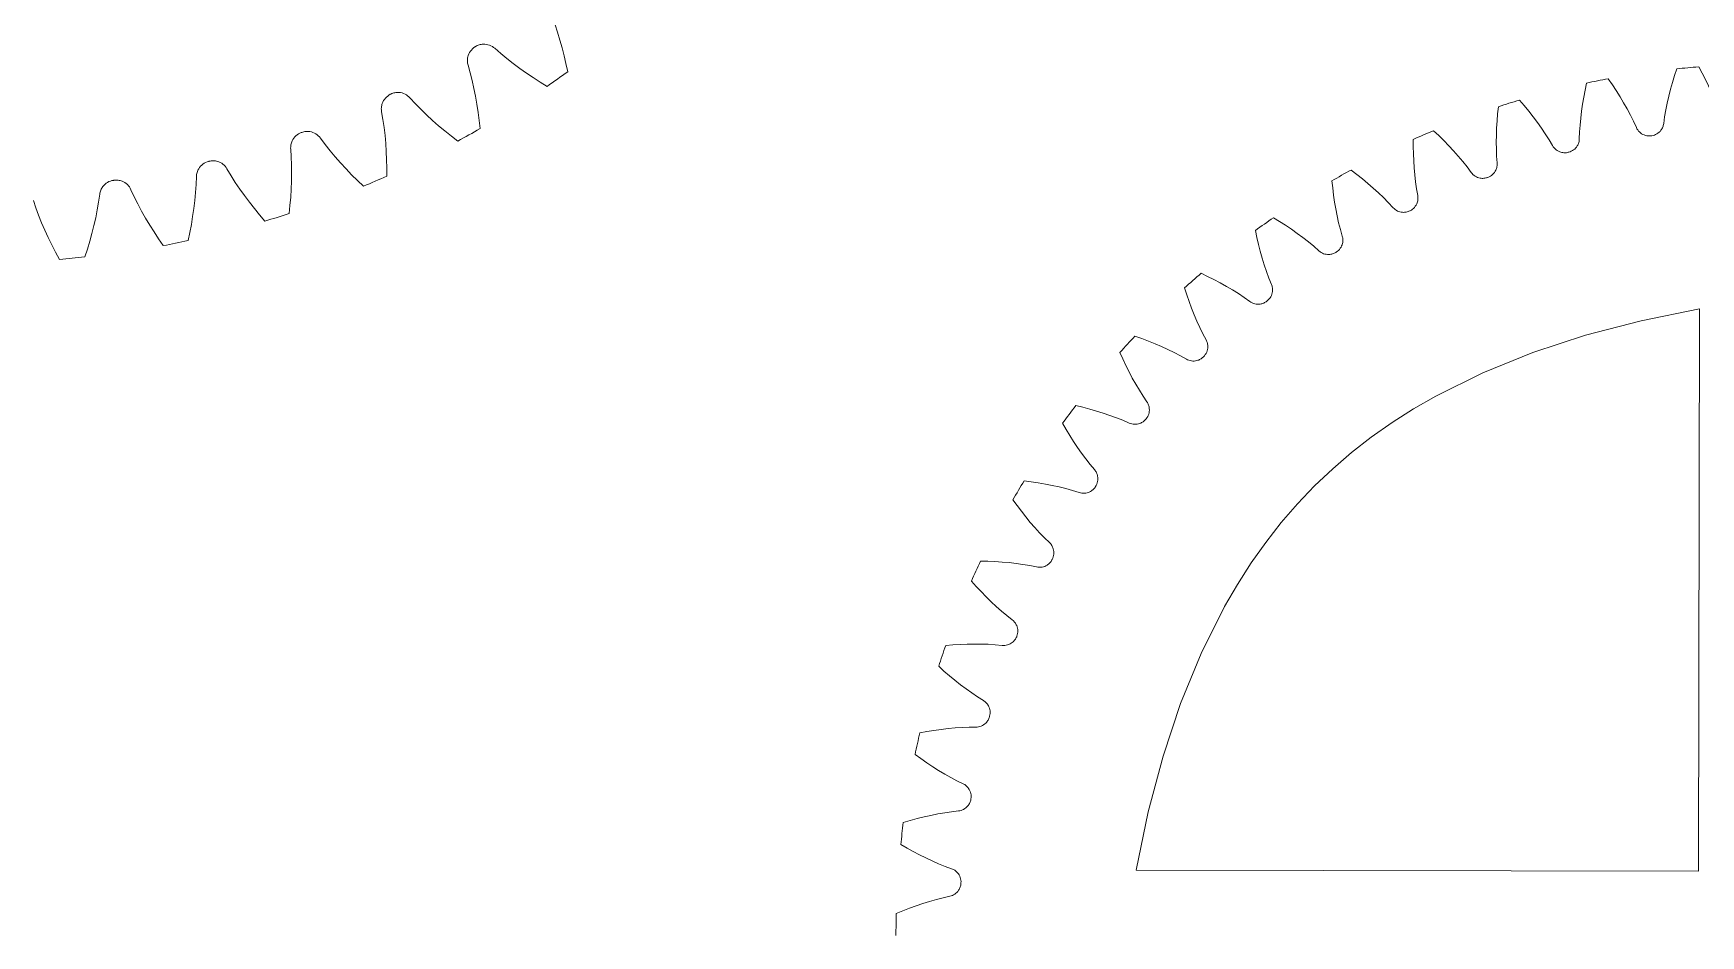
# Model space of a CAD drawing. Extents: x -181 to 448, y -465 to -8.
# Drawn here: x 133.4 to 323.8, y -336.9 to -233.9 of the extents above; entities that cross this region are included whole.
import ezdxf

# ---------------------------------------------------------------- set-up
doc = ezdxf.new("R2010")
doc.units = 0
doc.header["$MEASUREMENT"] = 0
doc.layers.add('Layer 1', color=7, linetype='Continuous')

# ---------------------------------------------------------------- blocks, each defined once
blk = doc.blocks.new('block 379')
at = {"layer": 'Layer 1', "color": 7, "lineweight": 9, "true_color": 0xffffff}
blk.add_open_spline([(136.44, -259.7), (137.4, -259.62), (138.36, -259.53), (139.31, -259.43)], degree=3, dxfattribs=at)
blk = doc.blocks.new('block 380')
at = {"layer": 'Layer 1', "color": 7, "lineweight": 9, "true_color": 0xffffff}
blk.add_open_spline([(148.27, -258.13), (149.22, -257.95), (150.16, -257.76), (151.11, -257.56)], degree=3, dxfattribs=at)
blk = doc.blocks.new('block 647')
at = {"layer": 'Layer 1', "color": 7, "lineweight": 9, "true_color": 0xffffff}
blk.add_lwpolyline([(133.45, -252.97), (133.73, -253.82), (134.05, -254.67), (134.39, -255.52), (134.76, -256.37), (135.15, -257.2), (135.56, -258.04), (135.99, -258.87), (136.44, -259.7)], dxfattribs=at)
blk = doc.blocks.new('block 648')
at = {"layer": 'Layer 1', "color": 7, "lineweight": 9, "true_color": 0xffffff}
blk.add_lwpolyline([(141.02, -252.27), (140.9, -253.16), (140.74, -254.06), (140.56, -254.95), (140.35, -255.85), (140.13, -256.75), (139.88, -257.64), (139.61, -258.54), (139.31, -259.43)], dxfattribs=at)
blk = doc.blocks.new('block 649')
at = {"layer": 'Layer 1', "color": 7, "lineweight": 9, "true_color": 0xffffff}
blk.add_open_spline([(142.59, -250.68), (142.35, -250.71), (142.12, -250.79), (141.91, -250.91), (141.71, -251.04), (141.53, -251.2), (141.38, -251.39), (141.29, -251.52), (141.21, -251.66), (141.15, -251.8), (141.09, -251.95), (141.04, -252.11), (141.02, -252.27)], degree=3, knots=[0, 0, 0, 0, 1, 1, 1, 2, 2, 2, 3, 3, 3, 4, 4, 4, 4], dxfattribs=at)
blk = doc.blocks.new('block 650')
at = {"layer": 'Layer 1', "color": 7, "lineweight": 9, "true_color": 0xffffff}
blk.add_open_spline([(142.59, -250.68), (142.61, -250.67), (142.63, -250.67), (142.65, -250.67)], degree=3, dxfattribs=at)
blk = doc.blocks.new('block 651')
at = {"layer": 'Layer 1', "color": 7, "lineweight": 9, "true_color": 0xffffff}
blk.add_open_spline([(144.59, -251.75), (144.5, -251.53), (144.36, -251.33), (144.19, -251.16), (144.01, -251), (143.81, -250.87), (143.59, -250.78), (143.44, -250.72), (143.28, -250.68), (143.12, -250.66), (142.96, -250.64), (142.8, -250.65), (142.65, -250.67)], degree=3, knots=[0, 0, 0, 0, 1, 1, 1, 2, 2, 2, 3, 3, 3, 4, 4, 4, 4], dxfattribs=at)
blk = doc.blocks.new('block 652')
at = {"layer": 'Layer 1', "color": 7, "lineweight": 9, "true_color": 0xffffff}
blk.add_lwpolyline([(144.59, -251.75), (144.97, -252.57), (145.38, -253.38), (145.8, -254.19), (146.26, -254.99), (146.73, -255.79), (147.22, -256.57), (147.74, -257.35), (148.27, -258.13)], dxfattribs=at)
blk = doc.blocks.new('block 653')
at = {"layer": 'Layer 1', "color": 7, "lineweight": 9, "true_color": 0xffffff}
blk.add_lwpolyline([(152.06, -250.26), (152.02, -251.16), (151.96, -252.07), (151.88, -252.98), (151.77, -253.89), (151.63, -254.81), (151.48, -255.73), (151.3, -256.64), (151.11, -257.56)], dxfattribs=at)
blk = doc.blocks.new('block 654')
at = {"layer": 'Layer 1', "color": 7, "lineweight": 9, "true_color": 0xffffff}
blk.add_open_spline([(153.45, -248.52), (153.21, -248.58), (152.99, -248.68), (152.8, -248.82), (152.61, -248.96), (152.45, -249.14), (152.32, -249.35), (152.24, -249.49), (152.18, -249.63), (152.13, -249.79), (152.09, -249.94), (152.06, -250.1), (152.06, -250.26)], degree=3, knots=[0, 0, 0, 0, 1, 1, 1, 2, 2, 2, 3, 3, 3, 4, 4, 4, 4], dxfattribs=at)
blk = doc.blocks.new('block 655')
at = {"layer": 'Layer 1', "color": 7, "lineweight": 9, "true_color": 0xffffff}
blk.add_open_spline([(153.45, -248.52), (153.46, -248.51), (153.48, -248.51), (153.5, -248.5)], degree=3, dxfattribs=at)
blk = doc.blocks.new('block 656')
at = {"layer": 'Layer 1', "color": 7, "lineweight": 9, "true_color": 0xffffff}
blk.add_open_spline([(155.55, -249.37), (155.44, -249.16), (155.28, -248.98), (155.09, -248.83), (154.9, -248.69), (154.68, -248.58), (154.45, -248.51), (154.3, -248.47), (154.14, -248.45), (153.98, -248.45), (153.82, -248.44), (153.66, -248.46), (153.5, -248.5)], degree=3, knots=[0, 0, 0, 0, 1, 1, 1, 2, 2, 2, 3, 3, 3, 4, 4, 4, 4], dxfattribs=at)
blk = doc.blocks.new('block 657')
at = {"layer": 'Layer 1', "color": 7, "lineweight": 9, "true_color": 0xffffff}
blk.add_lwpolyline([(155.55, -249.37), (156.02, -250.15), (156.5, -250.92), (157.01, -251.68), (157.55, -252.42), (158.1, -253.16), (158.68, -253.9), (159.27, -254.62), (159.88, -255.33)], dxfattribs=at)
blk = doc.blocks.new('block 658')
at = {"layer": 'Layer 1', "color": 7, "lineweight": 9, "true_color": 0xffffff}
blk.add_open_spline([(159.88, -255.33), (160.8, -255.06), (161.72, -254.77), (162.64, -254.48)], degree=3, dxfattribs=at)
blk = doc.blocks.new('block 659')
at = {"layer": 'Layer 1', "color": 7, "lineweight": 9, "true_color": 0xffffff}
blk.add_lwpolyline([(162.82, -247.11), (162.88, -248.01), (162.92, -248.92), (162.93, -249.84), (162.91, -250.76), (162.88, -251.68), (162.82, -252.61), (162.74, -253.54), (162.64, -254.48)], dxfattribs=at)
blk = doc.blocks.new('block 660')
at = {"layer": 'Layer 1', "color": 7, "lineweight": 9, "true_color": 0xffffff}
blk.add_open_spline([(164.02, -245.23), (163.79, -245.32), (163.59, -245.44), (163.41, -245.6), (163.24, -245.77), (163.09, -245.96), (162.99, -246.18), (162.92, -246.32), (162.87, -246.48), (162.85, -246.63), (162.82, -246.79), (162.81, -246.95), (162.82, -247.11)], degree=3, knots=[0, 0, 0, 0, 1, 1, 1, 2, 2, 2, 3, 3, 3, 4, 4, 4, 4], dxfattribs=at)
blk = doc.blocks.new('block 661')
at = {"layer": 'Layer 1', "color": 7, "lineweight": 9, "true_color": 0xffffff}
blk.add_open_spline([(164.02, -245.23), (164.04, -245.23), (164.06, -245.22), (164.08, -245.21)], degree=3, dxfattribs=at)
blk = doc.blocks.new('block 662')
at = {"layer": 'Layer 1', "color": 7, "lineweight": 9, "true_color": 0xffffff}
blk.add_open_spline([(166.21, -245.86), (166.07, -245.67), (165.89, -245.5), (165.69, -245.38), (165.48, -245.25), (165.26, -245.16), (165.02, -245.12), (164.86, -245.1), (164.7, -245.09), (164.54, -245.11), (164.38, -245.12), (164.23, -245.16), (164.08, -245.21)], degree=3, knots=[0, 0, 0, 0, 1, 1, 1, 2, 2, 2, 3, 3, 3, 4, 4, 4, 4], dxfattribs=at)
blk = doc.blocks.new('block 663')
at = {"layer": 'Layer 1', "color": 7, "lineweight": 9, "true_color": 0xffffff}
blk.add_lwpolyline([(166.21, -245.86), (166.75, -246.59), (167.31, -247.3), (167.9, -248), (168.51, -248.69), (169.14, -249.37), (169.78, -250.04), (170.45, -250.69), (171.13, -251.34)], dxfattribs=at)
blk = doc.blocks.new('block 664')
at = {"layer": 'Layer 1', "color": 7, "lineweight": 9, "true_color": 0xffffff}
blk.add_open_spline([(171.13, -251.34), (172.02, -250.97), (172.91, -250.59), (173.79, -250.2)], degree=3, dxfattribs=at)
blk = doc.blocks.new('block 665')
at = {"layer": 'Layer 1', "color": 7, "lineweight": 9, "true_color": 0xffffff}
blk.add_lwpolyline([(173.2, -242.86), (173.35, -243.75), (173.48, -244.65), (173.59, -245.56), (173.67, -246.47), (173.73, -247.39), (173.77, -248.32), (173.79, -249.26), (173.79, -250.2)], dxfattribs=at)
blk = doc.blocks.new('block 666')
at = {"layer": 'Layer 1', "color": 7, "lineweight": 9, "true_color": 0xffffff}
blk.add_open_spline([(174.19, -240.86), (173.98, -240.97), (173.79, -241.12), (173.63, -241.3), (173.47, -241.47), (173.35, -241.68), (173.27, -241.91), (173.22, -242.06), (173.18, -242.22), (173.17, -242.38), (173.16, -242.54), (173.17, -242.7), (173.2, -242.86)], degree=3, knots=[0, 0, 0, 0, 1, 1, 1, 2, 2, 2, 3, 3, 3, 4, 4, 4, 4], dxfattribs=at)
blk = doc.blocks.new('block 667')
at = {"layer": 'Layer 1', "color": 7, "lineweight": 9, "true_color": 0xffffff}
blk.add_open_spline([(174.19, -240.86), (174.21, -240.85), (174.23, -240.84), (174.25, -240.84)], degree=3, dxfattribs=at)
blk = doc.blocks.new('block 668')
at = {"layer": 'Layer 1', "color": 7, "lineweight": 9, "true_color": 0xffffff}
blk.add_open_spline([(176.43, -241.26), (176.27, -241.08), (176.08, -240.94), (175.87, -240.83), (175.65, -240.73), (175.42, -240.66), (175.18, -240.65), (175.02, -240.64), (174.86, -240.65), (174.7, -240.68), (174.54, -240.71), (174.39, -240.76), (174.25, -240.84)], degree=3, knots=[0, 0, 0, 0, 1, 1, 1, 2, 2, 2, 3, 3, 3, 4, 4, 4, 4], dxfattribs=at)
blk = doc.blocks.new('block 669')
at = {"layer": 'Layer 1', "color": 7, "lineweight": 9, "true_color": 0xffffff}
blk.add_lwpolyline([(176.43, -241.26), (177.05, -241.93), (177.68, -242.57), (178.34, -243.21), (179.02, -243.83), (179.71, -244.44), (180.43, -245.04), (181.16, -245.62), (181.9, -246.19)], dxfattribs=at)
blk = doc.blocks.new('block 670')
at = {"layer": 'Layer 1', "color": 7, "lineweight": 9, "true_color": 0xffffff}
blk.add_open_spline([(181.9, -246.19), (182.75, -245.73), (183.59, -245.26), (184.43, -244.78)], degree=3, dxfattribs=at)
blk = doc.blocks.new('block 671')
at = {"layer": 'Layer 1', "color": 7, "lineweight": 9, "true_color": 0xffffff}
blk.add_lwpolyline([(183.07, -237.54), (183.32, -238.41), (183.54, -239.29), (183.74, -240.18), (183.92, -241.09), (184.07, -242), (184.21, -242.92), (184.33, -243.84), (184.43, -244.78)], dxfattribs=at)
blk = doc.blocks.new('block 672')
at = {"layer": 'Layer 1', "color": 7, "lineweight": 9, "true_color": 0xffffff}
blk.add_open_spline([(183.85, -235.45), (183.65, -235.58), (183.47, -235.75), (183.34, -235.94), (183.2, -236.14), (183.1, -236.36), (183.04, -236.59), (183.01, -236.75), (182.99, -236.91), (183, -237.07), (183, -237.23), (183.03, -237.39), (183.07, -237.54)], degree=3, knots=[0, 0, 0, 0, 1, 1, 1, 2, 2, 2, 3, 3, 3, 4, 4, 4, 4], dxfattribs=at)
blk = doc.blocks.new('block 673')
at = {"layer": 'Layer 1', "color": 7, "lineweight": 9, "true_color": 0xffffff}
blk.add_open_spline([(183.85, -235.45), (183.87, -235.44), (183.89, -235.43), (183.9, -235.42)], degree=3, dxfattribs=at)
blk = doc.blocks.new('block 674')
at = {"layer": 'Layer 1', "color": 7, "lineweight": 9, "true_color": 0xffffff}
blk.add_open_spline([(186.12, -235.61), (185.95, -235.45), (185.74, -235.33), (185.51, -235.25), (185.29, -235.16), (185.05, -235.13), (184.81, -235.14), (184.65, -235.14), (184.49, -235.17), (184.34, -235.22), (184.19, -235.27), (184.04, -235.33), (183.9, -235.42)], degree=3, knots=[0, 0, 0, 0, 1, 1, 1, 2, 2, 2, 3, 3, 3, 4, 4, 4, 4], dxfattribs=at)
blk = doc.blocks.new('block 675')
at = {"layer": 'Layer 1', "color": 7, "lineweight": 9, "true_color": 0xffffff}
blk.add_lwpolyline([(186.12, -235.61), (186.8, -236.21), (187.5, -236.79), (188.22, -237.35), (188.96, -237.9), (189.72, -238.43), (190.49, -238.95), (191.28, -239.46), (192.08, -239.95)], dxfattribs=at)
blk = doc.blocks.new('block 676')
at = {"layer": 'Layer 1', "color": 7, "lineweight": 9, "true_color": 0xffffff}
blk.add_open_spline([(192.08, -239.95), (192.87, -239.4), (193.66, -238.84), (194.44, -238.28)], degree=3, dxfattribs=at)
blk = doc.blocks.new('block 677')
at = {"layer": 'Layer 1', "color": 7, "lineweight": 9, "true_color": 0xffffff}
blk.add_lwpolyline([(192.34, -231.22), (192.67, -232.06), (192.99, -232.91), (193.28, -233.78), (193.55, -234.66), (193.8, -235.55), (194.03, -236.45), (194.24, -237.36), (194.44, -238.28)], dxfattribs=at)
blk = doc.blocks.new('block 375')
at = {"layer": 'Layer 1'}
for name in ['block 677', 'block 672', 'block 673', 'block 674', 'block 675', 'block 671', 'block 676', 'block 666', 'block 667', 'block 668', 'block 669', 'block 665', 'block 660', 'block 661', 'block 662', 'block 670', 'block 659', 'block 663', 'block 654', 'block 655', 'block 656', 'block 649', 'block 650', 'block 651', 'block 653', 'block 657', 'block 664', 'block 647', 'block 648', 'block 652', 'block 658', 'block 380', 'block 379']:
    blk.add_blockref(name, (0, 0), dxfattribs=at)
blk = doc.blocks.new('block 1216')
at = {"layer": 'Layer 1', "color": 7, "lineweight": 9, "true_color": 0xffffff}
blk.add_lwpolyline([(326.15, -243.59), (325.9, -242.84), (325.62, -242.1), (325.32, -241.36), (325, -240.62), (324.66, -239.89), (324.31, -239.16), (323.93, -238.44), (323.54, -237.72)], dxfattribs=at)
blk = doc.blocks.new('block 1217')
at = {"layer": 'Layer 1', "color": 7, "lineweight": 9, "true_color": 0xffffff}
blk.add_open_spline([(323.54, -237.72), (322.7, -237.79), (321.86, -237.86), (321.03, -237.95)], degree=3, dxfattribs=at)
blk = doc.blocks.new('block 1218')
at = {"layer": 'Layer 1', "color": 7, "lineweight": 9, "true_color": 0xffffff}
blk.add_lwpolyline([(319.54, -244.2), (319.65, -243.42), (319.78, -242.64), (319.94, -241.86), (320.12, -241.07), (320.32, -240.29), (320.54, -239.51), (320.77, -238.73), (321.03, -237.95)], dxfattribs=at)
blk = doc.blocks.new('block 1219')
at = {"layer": 'Layer 1', "color": 7, "lineweight": 9, "true_color": 0xffffff}
blk.add_open_spline([(318.17, -245.59), (318.38, -245.56), (318.58, -245.49), (318.76, -245.38), (318.94, -245.27), (319.1, -245.13), (319.22, -244.97), (319.31, -244.86), (319.38, -244.73), (319.43, -244.6), (319.48, -244.47), (319.52, -244.34), (319.54, -244.2)], degree=3, knots=[0, 0, 0, 0, 1, 1, 1, 2, 2, 2, 3, 3, 3, 4, 4, 4, 4], dxfattribs=at)
blk = doc.blocks.new('block 1220')
at = {"layer": 'Layer 1', "color": 7, "lineweight": 9, "true_color": 0xffffff}
blk.add_open_spline([(318.17, -245.59), (318.16, -245.59), (318.14, -245.59), (318.12, -245.59)], degree=3, dxfattribs=at)
blk = doc.blocks.new('block 1221')
at = {"layer": 'Layer 1', "color": 7, "lineweight": 9, "true_color": 0xffffff}
blk.add_open_spline([(316.42, -244.65), (316.51, -244.84), (316.63, -245.02), (316.78, -245.16), (316.93, -245.31), (317.11, -245.42), (317.3, -245.5), (317.43, -245.55), (317.57, -245.58), (317.7, -245.6), (317.84, -245.62), (317.98, -245.61), (318.12, -245.59)], degree=3, knots=[0, 0, 0, 0, 1, 1, 1, 2, 2, 2, 3, 3, 3, 4, 4, 4, 4], dxfattribs=at)
blk = doc.blocks.new('block 1222')
at = {"layer": 'Layer 1', "color": 7, "lineweight": 9, "true_color": 0xffffff}
blk.add_lwpolyline([(316.42, -244.65), (316.09, -243.94), (315.74, -243.23), (315.37, -242.52), (314.97, -241.82), (314.56, -241.13), (314.13, -240.44), (313.68, -239.76), (313.21, -239.09)], dxfattribs=at)
blk = doc.blocks.new('block 1223')
at = {"layer": 'Layer 1', "color": 7, "lineweight": 9, "true_color": 0xffffff}
blk.add_open_spline([(313.21, -239.09), (312.39, -239.24), (311.56, -239.4), (310.74, -239.58)], degree=3, dxfattribs=at)
blk = doc.blocks.new('block 1224')
at = {"layer": 'Layer 1', "color": 7, "lineweight": 9, "true_color": 0xffffff}
blk.add_lwpolyline([(309.91, -245.95), (309.94, -245.16), (309.99, -244.37), (310.07, -243.58), (310.17, -242.78), (310.28, -241.98), (310.42, -241.18), (310.57, -240.38), (310.74, -239.58)], dxfattribs=at)
blk = doc.blocks.new('block 1225')
at = {"layer": 'Layer 1', "color": 7, "lineweight": 9, "true_color": 0xffffff}
blk.add_open_spline([(308.7, -247.47), (308.9, -247.42), (309.09, -247.33), (309.26, -247.2), (309.43, -247.08), (309.57, -246.92), (309.68, -246.75), (309.75, -246.63), (309.81, -246.5), (309.85, -246.36), (309.89, -246.23), (309.91, -246.09), (309.91, -245.95)], degree=3, knots=[0, 0, 0, 0, 1, 1, 1, 2, 2, 2, 3, 3, 3, 4, 4, 4, 4], dxfattribs=at)
blk = doc.blocks.new('block 1226')
at = {"layer": 'Layer 1', "color": 7, "lineweight": 9, "true_color": 0xffffff}
blk.add_open_spline([(308.7, -247.47), (308.68, -247.48), (308.67, -247.48), (308.65, -247.48)], degree=3, dxfattribs=at)
blk = doc.blocks.new('block 1227')
at = {"layer": 'Layer 1', "color": 7, "lineweight": 9, "true_color": 0xffffff}
blk.add_open_spline([(306.86, -246.72), (306.96, -246.91), (307.1, -247.07), (307.27, -247.19), (307.43, -247.32), (307.62, -247.42), (307.82, -247.47), (307.96, -247.51), (308.1, -247.53), (308.24, -247.53), (308.37, -247.54), (308.51, -247.52), (308.65, -247.48)], degree=3, knots=[0, 0, 0, 0, 1, 1, 1, 2, 2, 2, 3, 3, 3, 4, 4, 4, 4], dxfattribs=at)
blk = doc.blocks.new('block 1228')
at = {"layer": 'Layer 1', "color": 7, "lineweight": 9, "true_color": 0xffffff}
blk.add_lwpolyline([(306.86, -246.72), (306.46, -246.05), (306.03, -245.38), (305.59, -244.72), (305.12, -244.06), (304.64, -243.42), (304.14, -242.78), (303.62, -242.15), (303.09, -241.52)], dxfattribs=at)
blk = doc.blocks.new('block 1229')
at = {"layer": 'Layer 1', "color": 7, "lineweight": 9, "true_color": 0xffffff}
blk.add_open_spline([(303.09, -241.52), (302.28, -241.76), (301.48, -242.01), (300.68, -242.27)], degree=3, dxfattribs=at)
blk = doc.blocks.new('block 1230')
at = {"layer": 'Layer 1', "color": 7, "lineweight": 9, "true_color": 0xffffff}
blk.add_lwpolyline([(300.52, -248.7), (300.47, -247.91), (300.44, -247.12), (300.43, -246.32), (300.44, -245.52), (300.47, -244.71), (300.53, -243.9), (300.59, -243.09), (300.68, -242.27)], dxfattribs=at)
blk = doc.blocks.new('block 1231')
at = {"layer": 'Layer 1', "color": 7, "lineweight": 9, "true_color": 0xffffff}
blk.add_open_spline([(299.48, -250.34), (299.67, -250.26), (299.85, -250.15), (300.01, -250.01), (300.16, -249.87), (300.29, -249.7), (300.37, -249.51), (300.43, -249.38), (300.48, -249.25), (300.5, -249.11), (300.53, -248.98), (300.53, -248.84), (300.52, -248.7)], degree=3, knots=[0, 0, 0, 0, 1, 1, 1, 2, 2, 2, 3, 3, 3, 4, 4, 4, 4], dxfattribs=at)
blk = doc.blocks.new('block 1232')
at = {"layer": 'Layer 1', "color": 7, "lineweight": 9, "true_color": 0xffffff}
blk.add_open_spline([(299.48, -250.34), (299.46, -250.34), (299.44, -250.35), (299.43, -250.35)], degree=3, dxfattribs=at)
blk = doc.blocks.new('block 1233')
at = {"layer": 'Layer 1', "color": 7, "lineweight": 9, "true_color": 0xffffff}
blk.add_open_spline([(297.57, -249.79), (297.69, -249.96), (297.84, -250.1), (298.02, -250.21), (298.2, -250.32), (298.4, -250.4), (298.6, -250.43), (298.74, -250.45), (298.88, -250.46), (299.02, -250.45), (299.16, -250.43), (299.3, -250.4), (299.43, -250.35)], degree=3, knots=[0, 0, 0, 0, 1, 1, 1, 2, 2, 2, 3, 3, 3, 4, 4, 4, 4], dxfattribs=at)
blk = doc.blocks.new('block 1234')
at = {"layer": 'Layer 1', "color": 7, "lineweight": 9, "true_color": 0xffffff}
blk.add_lwpolyline([(297.57, -249.79), (297.1, -249.15), (296.6, -248.53), (296.09, -247.92), (295.56, -247.32), (295.01, -246.73), (294.45, -246.15), (293.87, -245.57), (293.27, -245.01)], dxfattribs=at)
blk = doc.blocks.new('block 1235')
at = {"layer": 'Layer 1', "color": 7, "lineweight": 9, "true_color": 0xffffff}
blk.add_open_spline([(293.27, -245.01), (292.5, -245.33), (291.72, -245.66), (290.96, -246)], degree=3, dxfattribs=at)
blk = doc.blocks.new('block 1236')
at = {"layer": 'Layer 1', "color": 7, "lineweight": 9, "true_color": 0xffffff}
blk.add_lwpolyline([(291.47, -252.41), (291.33, -251.63), (291.22, -250.85), (291.13, -250.05), (291.06, -249.25), (291.01, -248.45), (290.97, -247.64), (290.96, -246.82), (290.96, -246)], dxfattribs=at)
blk = doc.blocks.new('block 1237')
at = {"layer": 'Layer 1', "color": 7, "lineweight": 9, "true_color": 0xffffff}
blk.add_open_spline([(290.6, -254.15), (290.79, -254.06), (290.96, -253.93), (291.09, -253.77), (291.23, -253.61), (291.34, -253.43), (291.41, -253.23), (291.45, -253.1), (291.48, -252.97), (291.49, -252.83), (291.5, -252.69), (291.49, -252.55), (291.47, -252.41)], degree=3, knots=[0, 0, 0, 0, 1, 1, 1, 2, 2, 2, 3, 3, 3, 4, 4, 4, 4], dxfattribs=at)
blk = doc.blocks.new('block 1238')
at = {"layer": 'Layer 1', "color": 7, "lineweight": 9, "true_color": 0xffffff}
blk.add_open_spline([(290.6, -254.15), (290.59, -254.16), (290.57, -254.16), (290.55, -254.17)], degree=3, dxfattribs=at)
blk = doc.blocks.new('block 1239')
at = {"layer": 'Layer 1', "color": 7, "lineweight": 9, "true_color": 0xffffff}
blk.add_open_spline([(288.65, -253.8), (288.79, -253.96), (288.95, -254.08), (289.14, -254.18), (289.33, -254.27), (289.53, -254.32), (289.74, -254.33), (289.88, -254.34), (290.02, -254.33), (290.16, -254.31), (290.3, -254.28), (290.43, -254.23), (290.55, -254.17)], degree=3, knots=[0, 0, 0, 0, 1, 1, 1, 2, 2, 2, 3, 3, 3, 4, 4, 4, 4], dxfattribs=at)
blk = doc.blocks.new('block 1240')
at = {"layer": 'Layer 1', "color": 7, "lineweight": 9, "true_color": 0xffffff}
blk.add_lwpolyline([(288.65, -253.8), (288.11, -253.22), (287.56, -252.65), (286.98, -252.1), (286.39, -251.56), (285.79, -251.03), (285.16, -250.51), (284.53, -250), (283.87, -249.5)], dxfattribs=at)
blk = doc.blocks.new('block 1241')
at = {"layer": 'Layer 1', "color": 7, "lineweight": 9, "true_color": 0xffffff}
blk.add_open_spline([(283.87, -249.5), (283.14, -249.9), (282.4, -250.31), (281.67, -250.73)], degree=3, dxfattribs=at)
blk = doc.blocks.new('block 1242')
at = {"layer": 'Layer 1', "color": 7, "lineweight": 9, "true_color": 0xffffff}
blk.add_lwpolyline([(282.85, -257.05), (282.64, -256.29), (282.44, -255.52), (282.27, -254.74), (282.12, -253.95), (281.98, -253.16), (281.86, -252.36), (281.76, -251.55), (281.67, -250.73)], dxfattribs=at)
blk = doc.blocks.new('block 1243')
at = {"layer": 'Layer 1', "color": 7, "lineweight": 9, "true_color": 0xffffff}
blk.add_open_spline([(282.17, -258.87), (282.35, -258.76), (282.5, -258.61), (282.63, -258.44), (282.75, -258.27), (282.83, -258.08), (282.88, -257.88), (282.91, -257.74), (282.93, -257.6), (282.92, -257.46), (282.92, -257.32), (282.89, -257.18), (282.85, -257.05)], degree=3, knots=[0, 0, 0, 0, 1, 1, 1, 2, 2, 2, 3, 3, 3, 4, 4, 4, 4], dxfattribs=at)
blk = doc.blocks.new('block 1244')
at = {"layer": 'Layer 1', "color": 7, "lineweight": 9, "true_color": 0xffffff}
blk.add_open_spline([(282.17, -258.87), (282.16, -258.88), (282.14, -258.89), (282.13, -258.9)], degree=3, dxfattribs=at)
blk = doc.blocks.new('block 1245')
at = {"layer": 'Layer 1', "color": 7, "lineweight": 9, "true_color": 0xffffff}
blk.add_open_spline([(280.19, -258.73), (280.35, -258.87), (280.53, -258.98), (280.72, -259.05), (280.92, -259.12), (281.13, -259.15), (281.34, -259.14), (281.48, -259.14), (281.62, -259.11), (281.75, -259.07), (281.88, -259.03), (282.01, -258.97), (282.13, -258.9)], degree=3, knots=[0, 0, 0, 0, 1, 1, 1, 2, 2, 2, 3, 3, 3, 4, 4, 4, 4], dxfattribs=at)
blk = doc.blocks.new('block 1246')
at = {"layer": 'Layer 1', "color": 7, "lineweight": 9, "true_color": 0xffffff}
blk.add_lwpolyline([(280.19, -258.73), (279.6, -258.21), (278.99, -257.7), (278.36, -257.21), (277.72, -256.73), (277.06, -256.27), (276.38, -255.81), (275.7, -255.38), (275, -254.95)], dxfattribs=at)
blk = doc.blocks.new('block 1247')
at = {"layer": 'Layer 1', "color": 7, "lineweight": 9, "true_color": 0xffffff}
blk.add_open_spline([(275, -254.95), (274.31, -255.42), (273.62, -255.91), (272.94, -256.4)], degree=3, dxfattribs=at)
blk = doc.blocks.new('block 1248')
at = {"layer": 'Layer 1', "color": 7, "lineweight": 9, "true_color": 0xffffff}
blk.add_lwpolyline([(274.77, -262.56), (274.48, -261.83), (274.21, -261.08), (273.95, -260.33), (273.72, -259.56), (273.5, -258.78), (273.3, -258), (273.11, -257.21), (272.94, -256.4)], dxfattribs=at)
blk = doc.blocks.new('block 1249')
at = {"layer": 'Layer 1', "color": 7, "lineweight": 9, "true_color": 0xffffff}
blk.add_open_spline([(274.29, -264.44), (274.45, -264.31), (274.59, -264.15), (274.69, -263.97), (274.79, -263.79), (274.86, -263.59), (274.88, -263.38), (274.9, -263.24), (274.9, -263.1), (274.88, -262.96), (274.86, -262.83), (274.83, -262.69), (274.77, -262.56)], degree=3, knots=[0, 0, 0, 0, 1, 1, 1, 2, 2, 2, 3, 3, 3, 4, 4, 4, 4], dxfattribs=at)
blk = doc.blocks.new('block 1250')
at = {"layer": 'Layer 1', "color": 7, "lineweight": 9, "true_color": 0xffffff}
blk.add_open_spline([(274.29, -264.44), (274.27, -264.45), (274.26, -264.46), (274.24, -264.48)], degree=3, dxfattribs=at)
blk = doc.blocks.new('block 1251')
at = {"layer": 'Layer 1', "color": 7, "lineweight": 9, "true_color": 0xffffff}
blk.add_open_spline([(272.3, -264.51), (272.47, -264.63), (272.66, -264.72), (272.86, -264.77), (273.07, -264.82), (273.28, -264.83), (273.48, -264.8), (273.62, -264.78), (273.76, -264.75), (273.89, -264.69), (274.01, -264.63), (274.13, -264.56), (274.24, -264.48)], degree=3, knots=[0, 0, 0, 0, 1, 1, 1, 2, 2, 2, 3, 3, 3, 4, 4, 4, 4], dxfattribs=at)
blk = doc.blocks.new('block 1252')
at = {"layer": 'Layer 1', "color": 7, "lineweight": 9, "true_color": 0xffffff}
blk.add_lwpolyline([(272.3, -264.51), (271.66, -264.05), (271, -263.61), (270.32, -263.19), (269.63, -262.78), (268.93, -262.39), (268.21, -262.01), (267.48, -261.65), (266.74, -261.29)], dxfattribs=at)
blk = doc.blocks.new('block 1253')
at = {"layer": 'Layer 1', "color": 7, "lineweight": 9, "true_color": 0xffffff}
blk.add_open_spline([(266.74, -261.29), (266.1, -261.84), (265.47, -262.39), (264.84, -262.96)], degree=3, dxfattribs=at)
blk = doc.blocks.new('block 1254')
at = {"layer": 'Layer 1', "color": 7, "lineweight": 9, "true_color": 0xffffff}
blk.add_lwpolyline([(267.31, -268.89), (266.94, -268.19), (266.59, -267.48), (266.26, -266.75), (265.95, -266.02), (265.65, -265.27), (265.36, -264.51), (265.1, -263.74), (264.84, -262.96)], dxfattribs=at)
blk = doc.blocks.new('block 1255')
at = {"layer": 'Layer 1', "color": 7, "lineweight": 9, "true_color": 0xffffff}
blk.add_open_spline([(267.02, -270.81), (267.17, -270.67), (267.29, -270.49), (267.38, -270.3), (267.46, -270.11), (267.5, -269.9), (267.51, -269.69), (267.51, -269.55), (267.5, -269.41), (267.46, -269.28), (267.43, -269.14), (267.38, -269.01), (267.31, -268.89)], degree=3, knots=[0, 0, 0, 0, 1, 1, 1, 2, 2, 2, 3, 3, 3, 4, 4, 4, 4], dxfattribs=at)
blk = doc.blocks.new('block 1256')
at = {"layer": 'Layer 1', "color": 7, "lineweight": 9, "true_color": 0xffffff}
blk.add_open_spline([(267.02, -270.81), (267.01, -270.82), (267, -270.84), (266.99, -270.85)], degree=3, dxfattribs=at)
blk = doc.blocks.new('block 1257')
at = {"layer": 'Layer 1', "color": 7, "lineweight": 9, "true_color": 0xffffff}
blk.add_open_spline([(265.06, -271.09), (265.24, -271.19), (265.44, -271.26), (265.64, -271.29), (265.85, -271.32), (266.06, -271.31), (266.26, -271.25), (266.4, -271.22), (266.53, -271.17), (266.65, -271.1), (266.77, -271.03), (266.89, -270.95), (266.99, -270.85)], degree=3, knots=[0, 0, 0, 0, 1, 1, 1, 2, 2, 2, 3, 3, 3, 4, 4, 4, 4], dxfattribs=at)
blk = doc.blocks.new('block 1258')
at = {"layer": 'Layer 1', "color": 7, "lineweight": 9, "true_color": 0xffffff}
blk.add_lwpolyline([(265.06, -271.09), (264.37, -270.7), (263.67, -270.33), (262.95, -269.98), (262.22, -269.65), (261.48, -269.33), (260.73, -269.03), (259.96, -268.74), (259.19, -268.47)], dxfattribs=at)
blk = doc.blocks.new('block 1259')
at = {"layer": 'Layer 1', "color": 7, "lineweight": 9, "true_color": 0xffffff}
blk.add_open_spline([(259.19, -268.47), (258.61, -269.08), (258.04, -269.7), (257.48, -270.32)], degree=3, dxfattribs=at)
blk = doc.blocks.new('block 1260')
at = {"layer": 'Layer 1', "color": 7, "lineweight": 9, "true_color": 0xffffff}
blk.add_lwpolyline([(260.55, -275.96), (260.11, -275.31), (259.69, -274.64), (259.28, -273.95), (258.89, -273.25), (258.52, -272.53), (258.16, -271.81), (257.81, -271.07), (257.48, -270.32)], dxfattribs=at)
blk = doc.blocks.new('block 1261')
at = {"layer": 'Layer 1', "color": 7, "lineweight": 9, "true_color": 0xffffff}
blk.add_open_spline([(260.47, -277.9), (260.6, -277.74), (260.7, -277.56), (260.76, -277.36), (260.83, -277.16), (260.85, -276.95), (260.83, -276.74), (260.82, -276.6), (260.79, -276.47), (260.74, -276.33), (260.7, -276.2), (260.63, -276.08), (260.55, -275.96)], degree=3, knots=[0, 0, 0, 0, 1, 1, 1, 2, 2, 2, 3, 3, 3, 4, 4, 4, 4], dxfattribs=at)
blk = doc.blocks.new('block 1262')
at = {"layer": 'Layer 1', "color": 7, "lineweight": 9, "true_color": 0xffffff}
blk.add_open_spline([(260.47, -277.9), (260.46, -277.92), (260.44, -277.93), (260.43, -277.95)], degree=3, dxfattribs=at)
blk = doc.blocks.new('block 1263')
at = {"layer": 'Layer 1', "color": 7, "lineweight": 9, "true_color": 0xffffff}
blk.add_open_spline([(258.54, -278.38), (258.73, -278.47), (258.94, -278.52), (259.14, -278.52), (259.35, -278.53), (259.56, -278.5), (259.76, -278.42), (259.89, -278.38), (260.01, -278.31), (260.13, -278.23), (260.24, -278.15), (260.34, -278.05), (260.43, -277.95)], degree=3, knots=[0, 0, 0, 0, 1, 1, 1, 2, 2, 2, 3, 3, 3, 4, 4, 4, 4], dxfattribs=at)
blk = doc.blocks.new('block 1264')
at = {"layer": 'Layer 1', "color": 7, "lineweight": 9, "true_color": 0xffffff}
blk.add_lwpolyline([(258.54, -278.38), (257.82, -278.07), (257.08, -277.78), (256.33, -277.51), (255.57, -277.25), (254.8, -277.01), (254.02, -276.79), (253.23, -276.58), (252.43, -276.39)], dxfattribs=at)
blk = doc.blocks.new('block 1265')
at = {"layer": 'Layer 1', "color": 7, "lineweight": 9, "true_color": 0xffffff}
blk.add_open_spline([(252.43, -276.39), (251.92, -277.06), (251.42, -277.73), (250.92, -278.41)], degree=3, dxfattribs=at)
blk = doc.blocks.new('block 1266')
at = {"layer": 'Layer 1', "color": 7, "lineweight": 9, "true_color": 0xffffff}
blk.add_lwpolyline([(254.57, -283.7), (254.06, -283.1), (253.57, -282.48), (253.1, -281.83), (252.64, -281.18), (252.19, -280.51), (251.75, -279.82), (251.33, -279.12), (250.92, -278.41)], dxfattribs=at)
blk = doc.blocks.new('block 1267')
at = {"layer": 'Layer 1', "color": 7, "lineweight": 9, "true_color": 0xffffff}
blk.add_open_spline([(254.69, -285.64), (254.8, -285.47), (254.88, -285.28), (254.93, -285.07), (254.97, -284.87), (254.97, -284.66), (254.93, -284.45), (254.9, -284.31), (254.86, -284.18), (254.8, -284.05), (254.74, -283.93), (254.66, -283.81), (254.57, -283.7)], degree=3, knots=[0, 0, 0, 0, 1, 1, 1, 2, 2, 2, 3, 3, 3, 4, 4, 4, 4], dxfattribs=at)
blk = doc.blocks.new('block 1268')
at = {"layer": 'Layer 1', "color": 7, "lineweight": 9, "true_color": 0xffffff}
blk.add_open_spline([(254.69, -285.64), (254.68, -285.66), (254.67, -285.67), (254.66, -285.69)], degree=3, dxfattribs=at)
blk = doc.blocks.new('block 1269')
at = {"layer": 'Layer 1', "color": 7, "lineweight": 9, "true_color": 0xffffff}
blk.add_open_spline([(252.82, -286.32), (253.02, -286.39), (253.23, -286.41), (253.44, -286.4), (253.65, -286.38), (253.85, -286.33), (254.04, -286.24), (254.16, -286.17), (254.28, -286.09), (254.38, -286), (254.49, -285.91), (254.58, -285.8), (254.66, -285.69)], degree=3, knots=[0, 0, 0, 0, 1, 1, 1, 2, 2, 2, 3, 3, 3, 4, 4, 4, 4], dxfattribs=at)
blk = doc.blocks.new('block 1270')
at = {"layer": 'Layer 1', "color": 7, "lineweight": 9, "true_color": 0xffffff}
blk.add_lwpolyline([(252.82, -286.32), (252.07, -286.09), (251.3, -285.87), (250.53, -285.68), (249.75, -285.51), (248.96, -285.35), (248.16, -285.21), (247.35, -285.09), (246.54, -284.98)], dxfattribs=at)
blk = doc.blocks.new('block 1271')
at = {"layer": 'Layer 1', "color": 7, "lineweight": 9, "true_color": 0xffffff}
blk.add_open_spline([(246.54, -284.98), (246.1, -285.7), (245.67, -286.42), (245.25, -287.15)], degree=3, dxfattribs=at)
blk = doc.blocks.new('block 1272')
at = {"layer": 'Layer 1', "color": 7, "lineweight": 9, "true_color": 0xffffff}
blk.add_lwpolyline([(249.43, -292.03), (248.86, -291.48), (248.31, -290.91), (247.77, -290.32), (247.24, -289.72), (246.73, -289.1), (246.22, -288.46), (245.73, -287.81), (245.25, -287.15)], dxfattribs=at)
blk = doc.blocks.new('block 1273')
at = {"layer": 'Layer 1', "color": 7, "lineweight": 9, "true_color": 0xffffff}
blk.add_open_spline([(249.75, -293.95), (249.85, -293.76), (249.91, -293.56), (249.93, -293.35), (249.95, -293.14), (249.93, -292.93), (249.86, -292.73), (249.82, -292.6), (249.77, -292.47), (249.69, -292.35), (249.62, -292.23), (249.53, -292.12), (249.43, -292.03)], degree=3, knots=[0, 0, 0, 0, 1, 1, 1, 2, 2, 2, 3, 3, 3, 4, 4, 4, 4], dxfattribs=at)
blk = doc.blocks.new('block 1274')
at = {"layer": 'Layer 1', "color": 7, "lineweight": 9, "true_color": 0xffffff}
blk.add_open_spline([(249.75, -293.95), (249.74, -293.96), (249.73, -293.98), (249.72, -293.99)], degree=3, dxfattribs=at)
blk = doc.blocks.new('block 1275')
at = {"layer": 'Layer 1', "color": 7, "lineweight": 9, "true_color": 0xffffff}
blk.add_open_spline([(247.96, -294.81), (248.17, -294.86), (248.38, -294.86), (248.58, -294.83), (248.79, -294.79), (248.99, -294.71), (249.16, -294.6), (249.28, -294.53), (249.39, -294.44), (249.48, -294.33), (249.58, -294.23), (249.66, -294.12), (249.72, -293.99)], degree=3, knots=[0, 0, 0, 0, 1, 1, 1, 2, 2, 2, 3, 3, 3, 4, 4, 4, 4], dxfattribs=at)
blk = doc.blocks.new('block 1276')
at = {"layer": 'Layer 1', "color": 7, "lineweight": 9, "true_color": 0xffffff}
blk.add_lwpolyline([(247.96, -294.81), (247.19, -294.66), (246.41, -294.53), (245.62, -294.42), (244.82, -294.32), (244.02, -294.25), (243.21, -294.2), (242.39, -294.16), (241.57, -294.14)], dxfattribs=at)
blk = doc.blocks.new('block 1277')
at = {"layer": 'Layer 1', "color": 7, "lineweight": 9, "true_color": 0xffffff}
blk.add_open_spline([(241.57, -294.14), (241.21, -294.9), (240.86, -295.66), (240.52, -296.43)], degree=3, dxfattribs=at)
blk = doc.blocks.new('block 1278')
at = {"layer": 'Layer 1', "color": 7, "lineweight": 9, "true_color": 0xffffff}
blk.add_lwpolyline([(245.19, -300.84), (244.56, -300.36), (243.96, -299.85), (243.36, -299.32), (242.77, -298.78), (242.19, -298.21), (241.63, -297.63), (241.07, -297.04), (240.52, -296.43)], dxfattribs=at)
blk = doc.blocks.new('block 1279')
at = {"layer": 'Layer 1', "color": 7, "lineweight": 9, "true_color": 0xffffff}
blk.add_open_spline([(245.71, -302.72), (245.78, -302.52), (245.82, -302.32), (245.82, -302.11), (245.82, -301.9), (245.77, -301.69), (245.69, -301.5), (245.64, -301.37), (245.57, -301.25), (245.48, -301.14), (245.4, -301.03), (245.3, -300.93), (245.19, -300.84)], degree=3, knots=[0, 0, 0, 0, 1, 1, 1, 2, 2, 2, 3, 3, 3, 4, 4, 4, 4], dxfattribs=at)
blk = doc.blocks.new('block 1280')
at = {"layer": 'Layer 1', "color": 7, "lineweight": 9, "true_color": 0xffffff}
blk.add_open_spline([(245.71, -302.72), (245.7, -302.73), (245.69, -302.75), (245.69, -302.77)], degree=3, dxfattribs=at)
blk = doc.blocks.new('block 1281')
at = {"layer": 'Layer 1', "color": 7, "lineweight": 9, "true_color": 0xffffff}
blk.add_open_spline([(244.02, -303.77), (244.23, -303.79), (244.44, -303.77), (244.64, -303.71), (244.84, -303.66), (245.03, -303.56), (245.19, -303.43), (245.3, -303.34), (245.4, -303.24), (245.48, -303.13), (245.57, -303.02), (245.63, -302.9), (245.69, -302.77)], degree=3, knots=[0, 0, 0, 0, 1, 1, 1, 2, 2, 2, 3, 3, 3, 4, 4, 4, 4], dxfattribs=at)
blk = doc.blocks.new('block 1282')
at = {"layer": 'Layer 1', "color": 7, "lineweight": 9, "true_color": 0xffffff}
blk.add_lwpolyline([(244.02, -303.77), (243.23, -303.69), (242.44, -303.64), (241.65, -303.62), (240.84, -303.61), (240.04, -303.62), (239.23, -303.65), (238.41, -303.7), (237.6, -303.76)], dxfattribs=at)
blk = doc.blocks.new('block 1283')
at = {"layer": 'Layer 1', "color": 7, "lineweight": 9, "true_color": 0xffffff}
blk.add_open_spline([(237.6, -303.76), (237.32, -304.56), (237.05, -305.35), (236.79, -306.15)], degree=3, dxfattribs=at)
blk = doc.blocks.new('block 1284')
at = {"layer": 'Layer 1', "color": 7, "lineweight": 9, "true_color": 0xffffff}
blk.add_lwpolyline([(241.89, -310.06), (241.22, -309.64), (240.56, -309.19), (239.91, -308.73), (239.27, -308.25), (238.64, -307.75), (238.01, -307.23), (237.39, -306.7), (236.79, -306.15)], dxfattribs=at)
blk = doc.blocks.new('block 1285')
at = {"layer": 'Layer 1', "color": 7, "lineweight": 9, "true_color": 0xffffff}
blk.add_open_spline([(242.6, -311.86), (242.66, -311.66), (242.67, -311.45), (242.65, -311.25), (242.63, -311.04), (242.56, -310.84), (242.46, -310.65), (242.39, -310.53), (242.31, -310.42), (242.21, -310.32), (242.12, -310.22), (242.01, -310.13), (241.89, -310.06)], degree=3, knots=[0, 0, 0, 0, 1, 1, 1, 2, 2, 2, 3, 3, 3, 4, 4, 4, 4], dxfattribs=at)
blk = doc.blocks.new('block 1286')
at = {"layer": 'Layer 1', "color": 7, "lineweight": 9, "true_color": 0xffffff}
blk.add_open_spline([(242.6, -311.86), (242.6, -311.88), (242.59, -311.9), (242.59, -311.91)], degree=3, dxfattribs=at)
blk = doc.blocks.new('block 1287')
at = {"layer": 'Layer 1', "color": 7, "lineweight": 9, "true_color": 0xffffff}
blk.add_open_spline([(241.03, -313.09), (241.24, -313.09), (241.45, -313.05), (241.64, -312.97), (241.84, -312.89), (242.01, -312.77), (242.16, -312.63), (242.26, -312.53), (242.35, -312.42), (242.42, -312.3), (242.49, -312.18), (242.55, -312.05), (242.59, -311.91)], degree=3, knots=[0, 0, 0, 0, 1, 1, 1, 2, 2, 2, 3, 3, 3, 4, 4, 4, 4], dxfattribs=at)
blk = doc.blocks.new('block 1288')
at = {"layer": 'Layer 1', "color": 7, "lineweight": 9, "true_color": 0xffffff}
blk.add_lwpolyline([(241.03, -313.09), (240.25, -313.09), (239.45, -313.13), (238.66, -313.18), (237.86, -313.26), (237.06, -313.35), (236.25, -313.47), (235.45, -313.6), (234.64, -313.75)], dxfattribs=at)
blk = doc.blocks.new('block 1289')
at = {"layer": 'Layer 1', "color": 7, "lineweight": 9, "true_color": 0xffffff}
blk.add_open_spline([(234.64, -313.75), (234.45, -314.57), (234.26, -315.39), (234.09, -316.21)], degree=3, dxfattribs=at)
blk = doc.blocks.new('block 1290')
at = {"layer": 'Layer 1', "color": 7, "lineweight": 9, "true_color": 0xffffff}
blk.add_lwpolyline([(239.57, -319.56), (238.86, -319.21), (238.16, -318.84), (237.47, -318.45), (236.78, -318.04), (236.1, -317.61), (235.42, -317.16), (234.75, -316.69), (234.09, -316.21)], dxfattribs=at)
blk = doc.blocks.new('block 1291')
at = {"layer": 'Layer 1', "color": 7, "lineweight": 9, "true_color": 0xffffff}
blk.add_open_spline([(240.47, -321.29), (240.5, -321.08), (240.5, -320.87), (240.45, -320.66), (240.41, -320.46), (240.32, -320.27), (240.2, -320.1), (240.12, -319.98), (240.03, -319.88), (239.92, -319.79), (239.82, -319.7), (239.7, -319.62), (239.57, -319.56)], degree=3, knots=[0, 0, 0, 0, 1, 1, 1, 2, 2, 2, 3, 3, 3, 4, 4, 4, 4], dxfattribs=at)
blk = doc.blocks.new('block 1292')
at = {"layer": 'Layer 1', "color": 7, "lineweight": 9, "true_color": 0xffffff}
blk.add_open_spline([(240.47, -321.29), (240.47, -321.3), (240.46, -321.32), (240.46, -321.34)], degree=3, dxfattribs=at)
blk = doc.blocks.new('block 1293')
at = {"layer": 'Layer 1', "color": 7, "lineweight": 9, "true_color": 0xffffff}
blk.add_open_spline([(239.04, -322.66), (239.25, -322.64), (239.45, -322.58), (239.63, -322.48), (239.82, -322.38), (239.98, -322.25), (240.11, -322.09), (240.2, -321.98), (240.28, -321.86), (240.34, -321.74), (240.39, -321.61), (240.44, -321.48), (240.46, -321.34)], degree=3, knots=[0, 0, 0, 0, 1, 1, 1, 2, 2, 2, 3, 3, 3, 4, 4, 4, 4], dxfattribs=at)
blk = doc.blocks.new('block 1294')
at = {"layer": 'Layer 1', "color": 7, "lineweight": 9, "true_color": 0xffffff}
blk.add_lwpolyline([(239.04, -322.66), (238.26, -322.75), (237.47, -322.87), (236.68, -323.01), (235.9, -323.17), (235.11, -323.35), (234.33, -323.54), (233.54, -323.76), (232.75, -323.99)], dxfattribs=at)
blk = doc.blocks.new('block 1295')
at = {"layer": 'Layer 1', "color": 7, "lineweight": 9, "true_color": 0xffffff}
blk.add_open_spline([(232.75, -323.99), (232.64, -324.83), (232.55, -325.66), (232.46, -326.5)], degree=3, dxfattribs=at)
blk = doc.blocks.new('block 1296')
at = {"layer": 'Layer 1', "color": 7, "lineweight": 9, "true_color": 0xffffff}
blk.add_lwpolyline([(238.26, -329.26), (237.52, -328.99), (236.78, -328.69), (236.05, -328.37), (235.32, -328.03), (234.6, -327.68), (233.88, -327.3), (233.17, -326.91), (232.46, -326.5)], dxfattribs=at)
blk = doc.blocks.new('block 1297')
at = {"layer": 'Layer 1', "color": 7, "lineweight": 9, "true_color": 0xffffff}
blk.add_open_spline([(239.33, -330.88), (239.35, -330.67), (239.32, -330.46), (239.25, -330.26), (239.19, -330.06), (239.08, -329.88), (238.95, -329.72), (238.85, -329.62), (238.75, -329.52), (238.63, -329.44), (238.52, -329.37), (238.39, -329.3), (238.26, -329.26)], degree=3, knots=[0, 0, 0, 0, 1, 1, 1, 2, 2, 2, 3, 3, 3, 4, 4, 4, 4], dxfattribs=at)
blk = doc.blocks.new('block 1298')
at = {"layer": 'Layer 1', "color": 7, "lineweight": 9, "true_color": 0xffffff}
blk.add_open_spline([(239.33, -330.88), (239.33, -330.9), (239.33, -330.91), (239.33, -330.93)], degree=3, dxfattribs=at)
blk = doc.blocks.new('block 1299')
at = {"layer": 'Layer 1', "color": 7, "lineweight": 9, "true_color": 0xffffff}
blk.add_open_spline([(238.06, -332.4), (238.26, -332.35), (238.45, -332.27), (238.63, -332.16), (238.8, -332.04), (238.95, -331.89), (239.06, -331.72), (239.14, -331.6), (239.2, -331.47), (239.25, -331.34), (239.29, -331.21), (239.32, -331.07), (239.33, -330.93)], degree=3, knots=[0, 0, 0, 0, 1, 1, 1, 2, 2, 2, 3, 3, 3, 4, 4, 4, 4], dxfattribs=at)
blk = doc.blocks.new('block 1300')
at = {"layer": 'Layer 1', "color": 7, "lineweight": 9, "true_color": 0xffffff}
blk.add_lwpolyline([(238.06, -332.4), (237.29, -332.57), (236.52, -332.77), (235.75, -332.99), (234.99, -333.23), (234.22, -333.49), (233.46, -333.77), (232.7, -334.06), (231.94, -334.38)], dxfattribs=at)
blk = doc.blocks.new('block 1301')
at = {"layer": 'Layer 1', "color": 7, "lineweight": 9, "true_color": 0xffffff}
blk.add_open_spline([(231.94, -334.38), (231.92, -335.22), (231.91, -336.06), (231.91, -336.9)], degree=3, dxfattribs=at)
blk = doc.blocks.new('block 1485')
at = {"layer": 'Layer 1', "color": 7, "lineweight": 9, "true_color": 0xffffff}
blk.add_lwpolyline([(323.63, -265.36), (316.97, -266.71), (310.62, -268.37), (304.59, -270.35), (298.88, -272.66), (293.52, -275.32), (290.98, -276.78), (288.53, -278.34), (286.17, -279.99), (283.91, -281.75), (281.76, -283.6), (279.7, -285.55), (277.74, -287.6), (275.88, -289.75), (274.12, -292.01), (272.45, -294.36), (270.89, -296.8), (269.41, -299.34), (266.73, -304.69), (264.4, -310.39), (262.4, -316.42), (260.71, -322.77), (259.33, -329.43)], dxfattribs=at)
blk = doc.blocks.new('block 1486')
at = {"layer": 'Layer 1', "color": 7, "lineweight": 9, "true_color": 0xffffff}
blk.add_lwpolyline([(259.33, -329.43), (323.5, -329.52)], dxfattribs=at)
blk = doc.blocks.new('block 1487')
at = {"layer": 'Layer 1', "color": 7, "lineweight": 9, "true_color": 0xffffff}
blk.add_lwpolyline([(323.5, -329.52), (323.63, -265.36)], dxfattribs=at)
blk = doc.blocks.new('block 1121')
at = {"layer": 'Layer 1'}
for name in ['block 1217', 'block 1216', 'block 1224', 'block 1223', 'block 1222', 'block 1218', 'block 1229', 'block 1228', 'block 1230', 'block 1235', 'block 1234', 'block 1221', 'block 1219', 'block 1236', 'block 1227', 'block 1225', 'block 1220', 'block 1231', 'block 1226', 'block 1241', 'block 1242', 'block 1240', 'block 1233', 'block 1232', 'block 1237', 'block 1247', 'block 1246', 'block 1239', 'block 1238', 'block 1248', 'block 1245', 'block 1243', 'block 1244', 'block 1253', 'block 1252', 'block 1249', 'block 1254', 'block 1251', 'block 1250', 'block 1485', 'block 1487', 'block 1259', 'block 1258', 'block 1255', 'block 1260', 'block 1257', 'block 1256', 'block 1265', 'block 1264', 'block 1261', 'block 1266', 'block 1263', 'block 1262', 'block 1271', 'block 1270', 'block 1267', 'block 1272', 'block 1269', 'block 1268', 'block 1273', 'block 1277', 'block 1276', 'block 1275', 'block 1274', 'block 1278', 'block 1279', 'block 1283', 'block 1282', 'block 1281', 'block 1280', 'block 1284', 'block 1285', 'block 1287', 'block 1286', 'block 1289', 'block 1288', 'block 1290', 'block 1291', 'block 1293', 'block 1292', 'block 1294', 'block 1295', 'block 1296', 'block 1299', 'block 1297', 'block 1298', 'block 1486', 'block 1300', 'block 1301']:
    blk.add_blockref(name, (0, 0), dxfattribs=at)

msp = doc.modelspace()

# ---------------------------------------------------------------- linework, layer by layer
at = {"layer": 'Layer 1', "color": 7, "lineweight": 9, "true_color": 0xffffff}
msp.add_open_spline([(-165.08, -421.72), (-165.08, -421.72), (-85.66, -401.66), (-85.66, -401.66), (-79.96, -400.22), (-75.46, -395.85), (-73.85, -390.19), (-73.85, -390.19), (-50.62, -308.34), (-50.62, -308.34), (-49.14, -303.12), (-45.38, -298.76), (-40.3, -296.86), (-36.06, -295.27), (-30.82, -295.24), (-25.75, -300.37), (-22.27, -303.89), (-20.95, -309.01), (-22.22, -313.8), (-22.22, -313.8), (-39.86, -380.49), (-39.86, -380.49), (-40.02, -381.08), (-40.8, -383.74), (-40.96, -384.33), (-42.54, -390.35), (-39.61, -391.68), (-32.06, -390.35), (-30.21, -390.03), (-26.67, -388.87), (-24.8, -388.38), (-24.8, -388.38), (30.21, -373.94), (30.21, -373.94), (33.55, -373.06), (36.14, -370.44), (36.98, -367.09), (36.98, -367.09), (55.76, -291.71), (55.76, -291.71), (55.78, -291.61), (55.82, -291.51), (55.85, -291.41), (60.84, -278.44), (73.24, -281.67), (73.24, -281.67), (77.47, -282.07), (80.3, -285.09), (82.05, -287.96), (83.75, -290.76), (84.27, -294.12), (83.58, -297.32), (83.58, -297.32), (72.46, -349.09), (72.46, -349.09), (69.07, -362.89), (77.92, -361.07), (77.92, -361.07), (77.92, -361.07), (128.3, -349.9), (128.3, -349.9), (128.38, -349.88), (128.47, -349.86), (128.54, -349.83), (141.59, -345.27), (147.68, -353.04), (148.6, -354.37), (148.7, -354.51), (148.8, -354.65), (148.91, -354.78), (148.91, -354.78), (216.41, -438.39), (216.41, -438.39), (217.24, -439.42), (217.96, -440.54), (218.52, -441.74), (223.77, -452.9), (216.93, -458.52), (214.56, -460.06), (214.03, -460.41), (213.51, -460.78), (212.99, -461.16), (208.32, -464.62), (202.8, -463.84), (198.66, -462.35), (195.24, -461.12), (192.25, -458.94), (189.92, -456.16), (189.92, -456.16), (132.6, -387.47), (132.6, -387.47), (130.68, -385.17), (127.62, -384.16), (124.71, -384.86), (124.71, -384.86), (-161.74, -454.24), (-161.74, -454.24), (-161.8, -454.25), (-161.86, -454.27), (-161.93, -454.27), (-163.05, -454.44), (-173.58, -455.68), (-176.24, -443.39), (-176.34, -442.91), (-176.46, -442.43), (-176.61, -441.97), (-177.59, -439.03), (-181.02, -425.76), (-165.08, -421.72)], degree=3, knots=[0, 0, 0, 0, 1, 1, 1, 2, 2, 2, 3, 3, 3, 4, 4, 4, 5, 5, 5, 6, 6, 6, 7, 7, 7, 8, 8, 8, 9, 9, 9, 10, 10, 10, 11, 11, 11, 12, 12, 12, 13, 13, 13, 14, 14, 14, 15, 15, 15, 16, 16, 16, 17, 17, 17, 18, 18, 18, 19, 19, 19, 20, 20, 20, 21, 21, 21, 22, 22, 22, 23, 23, 23, 24, 24, 24, 25, 25, 25, 26, 26, 26, 27, 27, 27, 28, 28, 28, 29, 29, 29, 30, 30, 30, 31, 31, 31, 32, 32, 32, 33, 33, 33, 34, 34, 34, 35, 35, 35, 36, 36, 36, 36], dxfattribs=at)

# ---------------------------------------------------------------- block references
at = {"layer": 'Layer 1'}
for name in ['block 375', 'block 1121']:
    msp.add_blockref(name, (0, 0), dxfattribs=at)

doc.saveas('drawing.dxf')
